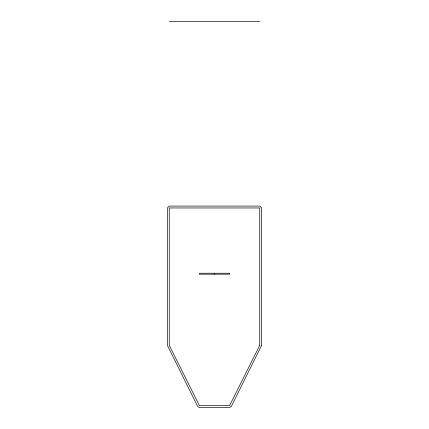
<?xml version="1.0" encoding="UTF-8"?>
<svg xmlns="http://www.w3.org/2000/svg" width="429" height="429" viewBox="0 0 429 429"><rect width="100%" height="100%" fill="white"/><g stroke="black" fill="none" stroke-linecap="round" stroke-linejoin="round"><path stroke-width="0.64" d="M169.257 21.45L259.743 21.45M214.5 273.235L214.5 274.179M261.626 345.34L231.269 406.51L229.579 407.55L199.421 407.55L197.731 406.51L167.374 345.34L167.374 207.963L169.257 206.081L259.743 206.081L261.626 207.963L261.626 345.34M259.743 345.34L229.579 405.662L199.421 405.662L169.257 345.34L169.257 207.963L259.743 207.963L259.743 345.34M229.579 273.235L199.421 273.235L199.421 274.179L229.579 274.179L229.579 273.235"/></g></svg>
